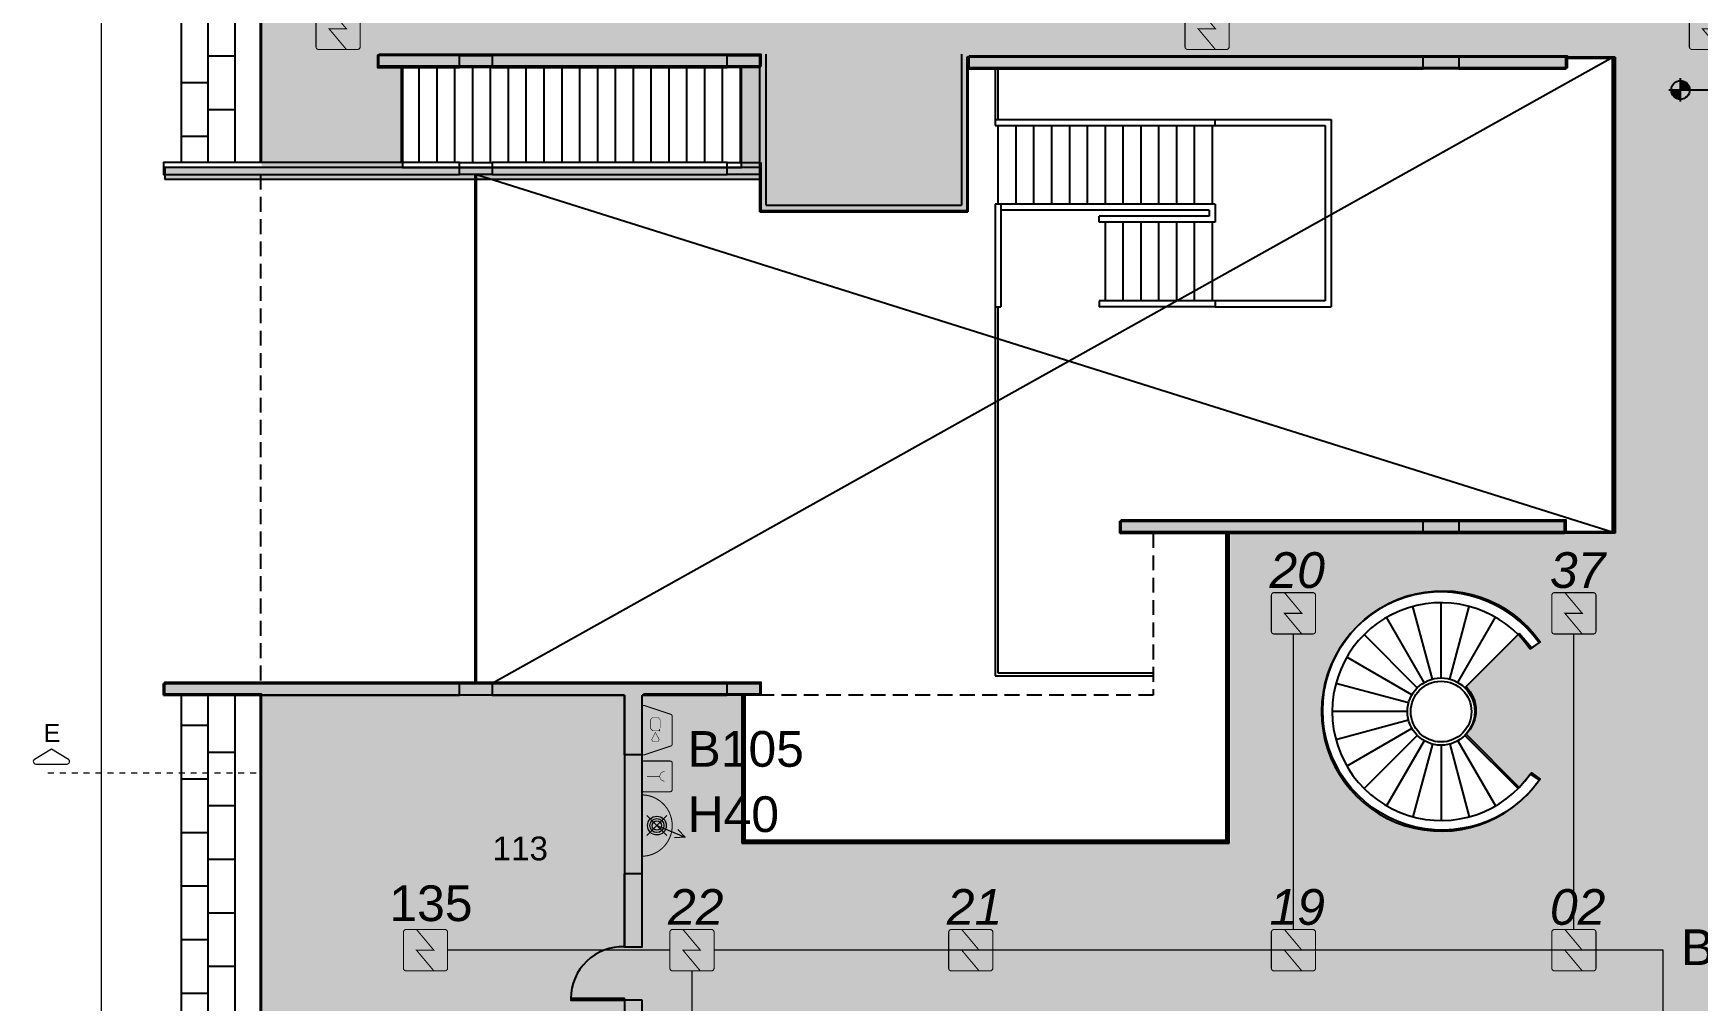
# Model space of a CAD drawing. Header units: metres. Extents: x -331 to 2982, y 362 to 2539.
# Drawn here: x 742.24 to 770.22, y 1587.91 to 1604.17 of the extents above; entities that cross this region are included whole.
import ezdxf
from ezdxf.enums import TextEntityAlignment as Align

# ---------------------------------------------------------------- set-up
doc = ezdxf.new("R2010")
doc.units = ezdxf.units.M
doc.linetypes.add('DASHDOT', pattern=[1, 0.5, -0.25, 0, -0.25])
doc.linetypes.add('DASHED2', pattern=[0.375, 0.25, -0.125])
doc.layers.get('0').update_dxf_attribs({"color": 251})
doc.layers.add('_corredores', color=251, linetype='Continuous', plot=False)
doc.layers.add('_salas', color=251, linetype='Continuous', plot=False)
for name, color, linetype in [('ALV', 251, 'Continuous'), ('Cota Nivel', 251, 'Continuous'), ('CX', 251, 'Continuous'), ('Det', 251, 'Continuous'), ('DET. FUMAÇA', 1, 'Continuous'), ('Det_Vigas', 251, 'Continuous'), ('Div', 251, 'Continuous'), ('Est', 251, 'Continuous'), ('Pis', 251, 'Continuous'), ('Proj', 251, 'DASHED2'), ('SALAS NOVAS', 7, 'Continuous'), ('vid', 251, 'Continuous'), ('vis', 251, 'Continuous')]:
    doc.layers.add(name, color=color, linetype=linetype)
doc.layers.add('LCorte', color=251, linetype='Continuous', lineweight=20)
doc.styles.add('ARIAL', font='arial.ttf')
doc.styles.add('DESTAQUE', font='arial.ttf', dxfattribs={"height": 0.4})
doc.styles.add('X3G_ENTITY_1416AB79', font='arial.ttf', dxfattribs={"height": 0.6})
doc.styles.add('X3G_ENTITY_1416AB83', font='arial.ttf', dxfattribs={"height": 0.6})
doc.styles.add('X3G_ENTITY_1416AB8D', font='arial.ttf', dxfattribs={"height": 0.6})
doc.styles.add('X3G_ENTITY_1416AB97', font='arial.ttf', dxfattribs={"height": 0.6})
doc.styles.add('X3G_ENTITY_1416ABC9', font='arial.ttf', dxfattribs={"height": 0.6})
doc.styles.add('X3G_ENTITY_1416ABD3', font='arial.ttf', dxfattribs={"height": 0.6})
doc.styles.add('X3G_ENTITY_1416ABDD', font='arial.ttf', dxfattribs={"height": 0.6})
doc.styles.add('X3G_ENTITY_1416B5D6', font='arial.ttf', dxfattribs={"height": 0.6})
doc.styles.add('X3G_ENTITY_1416B5E0', font='arial.ttf', dxfattribs={"height": 0.6})
doc.styles.add('X3G_ENTITY_14229CEC', font='arial.ttf', dxfattribs={"height": 0.6})

# ---------------------------------------------------------------- blocks, each defined once
blk = doc.blocks.new('Detector de fumaça')
at = {"layer": 'DET. FUMAÇA', "linetype": 'Continuous', "lineweight": 15, "const_width": 0.01870277497772515}
blk.add_lwpolyline([(774.59948291868, 539.8157648447526), (775.2490596285452, 539.8157648447526, -0.414213562373095), (775.2958165659895, 539.7690079073084), (775.2958165659895, 539.1669315525518, -0.414213562373095), (775.2490596285452, 539.1201746151075), (774.59948291868, 539.1201746151075, -0.414213562373095), (774.5527259812357, 539.1669315525518), (774.5527259812357, 539.7690079073084, -0.414213562373095)], format="xyb", close=True, dxfattribs=at)
blk.add_lwpolyline([(774.7729620717275, 539.8157648447526), (775.0644559117889, 539.46796972993), (774.7729620717275, 539.46796972993), (775.0644559117889, 539.1201746151075)], dxfattribs=at)
blk = doc.blocks.new('WEW')
at = {"color": 1, "lineweight": 0, "true_color": 0xe60000}
for p, q in [((1781.244058351585, 994.0054447120629), (1781.439250093025, 994.4815067582979)), ((1781.439250093025, 994.4815067582979), (1781.307645081665, 994.3597140754018)), ((1781.439250093025, 994.4815067582979), (1781.447474959226, 994.302381974424)), ((1781.074639723589, 994.1748633400589), (1781.413476979581, 993.8360260840664)), ((1781.413476979581, 994.1748633400584), (1781.074639723589, 993.8360260840664))]:
    blk.add_line(p, q, dxfattribs=at)
at = {"color": 1, "true_color": 0xe60000, "const_width": 0.01719509600299768}
for points in [[(1779.259071833538, 993.7473526965271), (1780.02339894841, 993.7473526965271, 0.5119182938526288), (1780.056024349183, 993.7926180221241), (1779.907000183824, 994.239690518202, 0.3228228060550418), (1779.874374783051, 994.2632055766169), (1779.408095998897, 994.2632055766169, 0.3228228060552482), (1779.375470598124, 994.239690518202), (1779.226446432765, 993.7926180221241, 0.5119182938524135)], [(1780.193442345628, 994.2632055766169), (1780.640514841706, 994.2632055766169, -0.414213562373095), (1780.674905033712, 994.2288153846109), (1780.674905033712, 993.781742888533, -0.414213562373095), (1780.640514841706, 993.7473526965271), (1780.193442345628, 993.7473526965271, -0.414213562373095), (1780.159052153622, 993.781742888533), (1780.159052153622, 994.2288153846109, -0.414213562373095)], [(1780.763825455262, 993.7475182720175), (1781.724291247904, 993.7475182720175, 0.4353107658729382), (1781.758593597641, 993.7843649063095, 0.9309493362536452), (1780.729523105524, 993.78436490631, 0.4353107658789753)]]:
    blk.add_lwpolyline(points, format="xyb", close=True, dxfattribs=at)
at = {"color": 1, "true_color": 0xe60000, "const_width": 0.008597548001498838}
for points in [[(1779.462692778066, 994.0599573185639), (1779.617256824809, 994.0599573185641), (1779.651647016815, 994.0255671265581), (1779.651647016814, 993.9361816424857), (1779.617256824808, 993.9017914504798), (1779.462692778067, 993.9017914504798), (1779.428302586061, 993.9361816424857), (1779.42830258606, 994.0255671265579)], [(1779.832264668318, 993.9361816424855), (1779.832264668318, 994.0255671265586), (1779.8016962579, 994.0442011264258), (1779.678836761142, 993.9808743845219), (1779.8016962579, 993.917547642618)]]:
    blk.add_lwpolyline(points, close=True, dxfattribs=at)
for points in [[(1780.336029158255, 994.1350885802071), (1780.338049993509, 994.117166943729), (1780.344365115822, 994.0989928898357), (1780.351185446949, 994.0881389409826), (1780.365331318015, 994.0727414786561), (1780.373162042483, 994.0671882955221), (1780.385539694845, 994.0603730144587), (1780.397159497558, 994.0568391706461), (1780.413073587328, 994.0548198313247), (1780.421409544896, 994.0548198313247), (1780.431261128904, 994.0560819184007), (1780.449861303415, 994.0615455393163), (1780.464482803699, 994.0698767141055), (1780.477493721696, 994.0816463422157), (1780.487704267944, 994.0962795844166), (1780.493996586282, 994.1102881051825), (1780.496860415737, 994.1223690846443), (1780.497607045538, 994.1296433123828), (1780.497793702989, 994.135674088325)], [(1780.416978593668, 993.8365099637556), (1780.416978593668, 994.0545811760148)]]:
    blk.add_lwpolyline(points, dxfattribs=at)
at = {"color": 1, "lineweight": 0, "true_color": 0xe60000}
for radius in [0.15786673427384, 0.1190594061215832, 0.0773527752583614]:
    blk.add_circle((1781.244058351585, 994.0054447120626), radius, dxfattribs=at)

msp = doc.modelspace()

# ---------------------------------------------------------------- hatches: boundary and pattern name
at = {"layer": '_corredores', "transparency": 33554508}
h = msp.add_hatch(color=256, dxfattribs=at)
h.dxf.hatch_style = 1
h.paths.add_polyline_path([(849.5790032717355, 1608.941084747706), (849.5790032717355, 1612.216084747706), (852.2290032717356, 1612.216084747706), (852.2290032717356, 1614.651084747706), (851.6290103992874, 1614.651084747706), (851.6290103992874, 1624.564323200907), (870.3990019931257, 1624.564323200907), (870.3990020082852, 1626.400059628824), (870.2090031990942, 1626.400063498816), (870.2090031990942, 1626.597053963981), (870.0230230682605, 1626.784323779254), (866.324005457046, 1626.785022920147), (866.3084016434914, 1626.751474881556), (866.2037608402816, 1626.833558261063), (865.4423933806902, 1627.594323779257), (864.0139660849009, 1627.594323779257), (862.5855387891115, 1627.594323779257), (861.7755975859286, 1626.785022920147), (861.7400122291779, 1626.785022920147), (861.7364457712292, 1626.784144565041), (861.7229473617735, 1626.782872930436), (861.7049267127559, 1626.782872930436), (858.110678750395, 1626.785022920147), (857.7640003586921, 1626.438344528445), (857.4173219669892, 1626.785022920147), (853.8240740046213, 1626.785022920147), (853.8084701910666, 1626.751474881556), (853.7038293878568, 1626.833558261063), (852.9424619282654, 1627.594323779257), (851.5140346324761, 1627.594323779257), (849.7675001086791, 1627.594324325901), (849.7675001086973, 1626.834324325908), (849.6275001086851, 1626.834324325908), (849.6275001086892, 1629.914324325897), (841.2540003586828, 1629.914324325909), (841.2540003586823, 1628.074324325903), (840.4941414375053, 1628.074324325903), (840.4941414375053, 1627.116091448339), (840.7759085599355, 1626.83432432591), (840.3940708980967, 1626.452486664069), (840.0615346420109, 1626.785022920154), (836.4543521922933, 1626.785022920154), (836.4387483787386, 1626.751474881563), (836.3341075755288, 1626.83355826107), (835.5727401159374, 1627.594323779264), (834.1443128201481, 1627.594323779264), (832.7158855243588, 1627.594323779264), (831.9059443211759, 1626.785022920154), (831.8703589644251, 1626.785022920154), (831.8667925064765, 1626.784144565049), (831.8532940970208, 1626.782872930443), (831.8352734480031, 1626.782872930443), (828.2410254856422, 1626.785022920154), (827.8943470939394, 1626.438344528452), (827.5476687022365, 1626.785022920154), (823.9538683482033, 1626.785022920154), (823.9382645346486, 1626.751474881563), (823.8336237314388, 1626.83355826107), (823.0722562718474, 1627.594323779264), (821.6438289760581, 1627.594323779264), (820.2154016802688, 1627.594323779264), (819.4054604770859, 1626.785022920154), (819.3698751203351, 1626.785022920154), (819.3663086623865, 1626.784144565049), (819.3528102529308, 1626.782872930443), (819.3347896039131, 1626.782872930443), (815.7405416415522, 1626.785022920154), (815.3938632498493, 1626.438344528452), (815.0471848581465, 1626.785022920154), (811.4539368957858, 1626.785022920154), (811.4383330822311, 1626.751474881563), (811.3336922790213, 1626.83355826107), (810.5723248194299, 1627.594323779264), (809.1438975236406, 1627.594323779264), (807.7154702278513, 1627.594323779264), (806.9055290246683, 1626.785022920154), (806.8699436679176, 1626.785022920154), (806.866377209969, 1626.784144565049), (806.8528788005133, 1626.782872930443), (806.8348581514956, 1626.782872930443), (803.2406101891202, 1626.785022920154), (802.8939317974173, 1626.438344528452), (802.5472534057144, 1626.785022920154), (798.9539369094618, 1626.785022920154), (798.9383330959072, 1626.751474881563), (798.8336922926974, 1626.833558261071), (798.072324833106, 1627.594323779264), (796.6438975373167, 1627.594323779264), (795.2154702415273, 1627.594323779264), (794.4055290383444, 1626.785022920154), (794.3699436815937, 1626.785022920154), (794.366377223645, 1626.784144565049), (794.3528788141894, 1626.782872930443), (794.3348581651717, 1626.782872930443), (790.7406102028108, 1626.785022920154), (790.3939318111079, 1626.438344528452), (790.047253419405, 1626.785022920154), (786.4540054570298, 1626.785022920154), (786.4384016434751, 1626.751474881563), (786.3337608402653, 1626.83355826107), (785.5723933806739, 1627.594323779264), (784.1439660848846, 1627.594323779264), (782.7155387890953, 1627.594323779264), (781.9055975859123, 1626.785022920154), (781.8700122291616, 1626.785022920154), (781.866445771213, 1626.784144565049), (781.8529473617573, 1626.782872930443), (781.8349267127396, 1626.782872930443), (778.2406787503787, 1626.785022920154), (777.8940003586758, 1626.438344528452), (777.547321966973, 1626.785022920154), (773.9540740046123, 1626.785022920154), (773.9384701910576, 1626.751474881563), (773.8338293878478, 1626.83355826107), (773.0724619282564, 1627.594323779264), (771.6440346324671, 1627.594323779264), (770.2156073366777, 1627.594323779264), (769.4056796930877, 1626.785036469026), (769.3701084915365, 1626.785029745814), (769.3665143187955, 1626.784144565049), (769.3530159093398, 1626.782872930443), (769.3349952603221, 1626.782872930443), (765.6349776491074, 1626.784323779262), (765.4489975182737, 1626.597053963988), (765.4489975182737, 1626.400063498823), (765.2589987090828, 1626.400061504462), (765.2589987090828, 1624.564323200896), (770.1040003586895, 1624.564323200896), (770.1040003586895, 1614.651084747706), (770.4140037717434, 1614.651084747706), (770.4140037717434, 1605.531084747706), (765.0290032717353, 1605.531084747706), (765.0290032717357, 1610.831084747706), (763.8290032717355, 1610.831084747706), (763.8290032717355, 1605.531084747706), (755.9290032717354, 1605.531084747706), (755.9290032717354, 1610.831084747706), (754.8290032717355, 1610.831084747706), (754.8290032717355, 1605.531084747706), (746.0790032717355, 1605.531084747706), (746.0790032717355, 1601.916084747706), (748.4490032717358, 1601.916084747706), (748.4490032717358, 1603.616084747706), (748.0490032717353, 1603.616084747706), (748.0490032717353, 1603.816084747706), (754.4740032717355, 1603.816084747706), (754.4740032717355, 1603.616084747706), (754.1490032717356, 1603.616084747706), (754.1490032717356, 1601.916084747706), (754.4740032717355, 1601.916084747706), (754.4740032717355, 1601.716084747706), (754.4740032717355, 1601.191084747706), (757.9740032717355, 1601.191084747706), (757.9740032717355, 1603.591084747706), (757.9740032717355, 1603.791084747706), (768.0290032717357, 1603.791084747706), (768.0290032717357, 1603.771084747701), (768.8340032717356, 1603.771084747706), (768.8340032717356, 1595.811084747706), (768.0040032717357, 1595.811084747706), (768.0040032717357, 1595.791084747706), (762.3640032717358, 1595.791084747706), (762.3640032717358, 1590.581084747706), (754.1740032717353, 1590.581084747706), (754.1740032717353, 1593.066084747706), (752.4990032717355, 1593.066084747706), (752.4990032717355, 1560.541059430779), (752.2990032717353, 1560.541059430779), (752.2990032717353, 1561.441059430779), (751.1990032717354, 1561.441059430779), (751.1990032717354, 1558.116084747706), (752.2990032717353, 1558.116084747706), (752.2990032717353, 1559.116084747706), (752.4990032717355, 1559.116084747706), (752.4990032717355, 1557.116084747706), (755.4190032717352, 1557.116084747706), (755.4190032717352, 1558.966084747706), (753.9240032717353, 1558.966084747706), (753.9240032717353, 1563.441084747706), (754.1890032717356, 1563.441084747706), (754.1890032717356, 1587.651084747706), (760.8240032717358, 1587.651084747706), (760.8240032717358, 1587.741084747706), (768.9290032717354, 1587.741084747706), (768.9290032717354, 1563.841084747706), (770.3290032717355, 1563.841084747706), (770.3290032717355, 1587.741084747706), (771.9290032717354, 1587.741084747706), (773.029003271884, 1587.741084747204), (775.8790032718853, 1587.741084747204), (775.8790032718853, 1586.641084747706), (777.1790032717354, 1586.641084747706), (777.1790032717354, 1587.741084747706), (788.7790032717353, 1587.741084747706), (788.7790032717357, 1586.641084747706), (790.0790032717355, 1586.641084747706), (790.0790032717355, 1587.741084747706), (802.3290032717355, 1587.741084747706), (804.0290032717357, 1587.741084747706), (844.9790032717356, 1587.741084747706), (844.9790032717356, 1587.916084747706), (845.2790032717357, 1587.916084747706), (845.2790032717357, 1587.562534266853), (845.2790032717357, 1563.241084747706), (806.4290032717354, 1563.241084747706), (806.4290032717354, 1563.441084747706), (806.6290032717352, 1563.441084747706), (806.6290032717352, 1565.791084747706), (806.2290032717356, 1565.791084747706), (806.2290032717356, 1585.191084747706), (806.6290032717352, 1585.191084747706), (806.6290032717352, 1587.541084747706), (803.0390032717355, 1587.541084747706), (803.0390032717355, 1576.841084747706), (798.6890032717356, 1576.841084747706), (796.0940032717344, 1576.841084747707, -0.4968979739983999), (794.3598457308408, 1575.526950922709), (793.5591902586493, 1573.062786756975), (798.5090032717353, 1571.449499507486), (798.5090032717353, 1560.721084747706), (794.8290032717355, 1560.721084747706), (794.8290032717355, 1560.541084747706), (794.8290032717355, 1557.551084747706), (801.1290032717352, 1557.551084747706), (801.1290032717352, 1556.451084747706), (802.3290032717355, 1556.451084747706), (802.3290032717355, 1557.551084747706), (805.2290032717356, 1557.551084747706), (805.2290032717356, 1556.451084747706), (806.4290032717354, 1556.451084747706), (806.4290032717345, 1560.691084747706), (845.2790032717357, 1560.691084747706), (845.2790032717357, 1555.996525973662), (846.4040032717357, 1555.996525973662), (846.4040032717357, 1556.891084747706), (846.0540032717354, 1556.891084747706), (846.0540032717354, 1556.991084747706), (846.4540032717355, 1556.991084747706), (846.4540032717355, 1560.691084747706), (849.2040032717355, 1560.691084747706), (849.2040032717355, 1556.991084747706), (849.6040032717356, 1556.991084747706), (849.6040032717356, 1556.891084747706), (849.2540032717352, 1556.891084747706), (849.2540032717352, 1555.996525973662), (850.4790032717356, 1555.996525973662), (850.4790032717356, 1563.241084747706), (849.5790032717355, 1563.241084747706), (849.5790032717355, 1572.291084747706), (849.5790032717355, 1575.941084747706), (849.5790032717355, 1587.562534266853), (849.5790032717355, 1588.141084747706), (849.6790032717354, 1588.141084747706), (849.6790032717354, 1587.991084747706), (866.7190032717353, 1587.991084747706), (870.3390032717352, 1587.991084747706), (870.3390032717352, 1595.791084747706), (866.4290032717354, 1595.791084747706), (866.4290032717354, 1595.721084747706), (852.4290032717354, 1595.721084747706), (852.4290032717354, 1590.391084747706), (849.5790032717355, 1590.391084747706)])
h.paths.add_polyline_path([(845.1390032717354, 1595.84108474754), (845.2790032718704, 1595.84108474754), (845.2790032718704, 1590.341084747569), (839.6790032718418, 1590.341084747569), (775.8790032718698, 1590.341084747204), (773.0040032718416, 1590.341084747204), (773.0040032717357, 1595.811084747706), (771.7740032717356, 1595.811084747706), (771.7740032717356, 1603.766084747706), (773.1190032717354, 1603.766084747706), (773.1190032717354, 1603.821084747706), (845.1390032717354, 1603.821084747706)], flags=16)
h.paths.add_polyline_path([(846.0260032717356, 1605.531084747706), (845.0190032717355, 1605.531084747706), (845.0190032717355, 1609.931084747706), (845.0290032717357, 1610.831084747706), (843.8290032717355, 1610.831084747706), (843.8290032717355, 1605.531084747706), (835.0290032717357, 1605.531084747706), (835.0290032717357, 1610.831084747706), (833.8290032717355, 1610.831084747706), (833.8290032717355, 1605.531084747706), (825.0290032717357, 1605.531084747706), (825.0290032717357, 1610.831084747706), (823.8290032717355, 1610.831084747706), (823.8290032717355, 1605.531084747706), (815.0290032717357, 1605.531084747706), (815.0290032717357, 1610.831084747706), (813.8290032717355, 1610.831084747706), (813.8290032717355, 1605.531084747706), (805.0290032717357, 1605.531084747706), (805.0290032717357, 1610.831084747706), (803.8290032717355, 1610.831084747706), (803.8290032717355, 1605.531084747706), (795.0290032717357, 1605.531084747706), (795.0290032717357, 1610.831084747706), (793.8290032717355, 1610.831084747706), (793.8290032717355, 1605.531084747706), (785.0290032717357, 1605.531084747707), (785.0290032717357, 1610.831084747706), (783.8290032717355, 1610.831084747706), (783.8290032717355, 1605.531084747706), (775.0290032717357, 1605.531084747707), (775.0290032717353, 1610.831084747706), (773.9990066847904, 1610.831084747707), (773.9990066847904, 1605.531084747707), (773.2140037719164, 1605.531084747707), (773.2140037719164, 1614.651084747707), (773.1440034562711, 1614.651084747706), (773.1437412059131, 1620.131310462843), (775.1643230806353, 1620.131316249642), (775.1643230806353, 1622.051324325911), (773.6443230806353, 1622.051324325914), (773.6443230806353, 1621.631324325915), (773.1840003586876, 1621.631324325915), (773.1839903206132, 1624.564323200897), (845.949000523543, 1624.563191984462), (845.9494277830872, 1621.631324325915), (845.488673134706, 1621.631324325915), (845.488667598669, 1622.051324325914), (843.988667598669, 1622.051324325911), (843.9886731346905, 1621.631324325899), (843.968673134706, 1620.131324325826), (845.9487350336676, 1620.131324325764), (845.9490073626403, 1614.651084747706), (846.0260032717356, 1614.651084747706)], flags=16)
h.paths.add_polyline_path([(865.1903957135573, 1593.805863617686, -2.788172818047352), (864.4070833522046, 1590.627840440608), (864.5693923174535, 1590.705659460133), (864.7579569129202, 1590.380569679285), (866.0582714210323, 1591.27811197912, -0.4500634661324712), (866.35025388652, 1592.462731408613), (865.6159912746907, 1593.861751929145), (865.297948863255, 1593.661529560755)], flags=16)
h.paths.add_polyline_path([(845.2640003586903, 1626.452486664063), (844.8821626968484, 1626.834324325904), (845.2640003586866, 1627.216161987745), (845.6458380205295, 1626.834324325904)], flags=16)
h.paths.add_polyline_path([(851.5140003586894, 1626.452486664068), (851.1321626968465, 1626.834324325909), (851.5140003586857, 1627.21616198775), (851.8958380205277, 1626.834324325909)], flags=16)
h.paths.add_polyline_path([(834.1442079932349, 1626.452486664063), (833.7623703313925, 1626.834324325904), (834.1442079932312, 1627.216161987745), (834.5260456550736, 1626.834324325904)], flags=16)
h.paths.add_polyline_path([(864.0139998597142, 1626.452487163033), (863.6321621978718, 1626.834324824875), (864.0139998597106, 1627.216162486715), (864.395837521553, 1626.834324824874)], flags=16)
h.paths.add_polyline_path([(821.644173726309, 1626.452486664063), (821.2623360644666, 1626.834324325904), (821.6441737263053, 1627.216161987745), (822.0260113881477, 1626.834324325904)], flags=16)
h.paths.add_polyline_path([(809.5258380205041, 1626.834324325904), (809.1440003586654, 1626.452486664063), (808.762162696823, 1626.834324325904), (809.1440003586617, 1627.216161987745)], flags=16)
h.paths.add_polyline_path([(797.025838020516, 1626.834324325904), (796.6440003586772, 1626.452486664063), (796.2621626968348, 1626.834324325904), (796.6440003586736, 1627.216161987745)], flags=16)
h.paths.add_polyline_path([(784.5257699719195, 1626.834324824874), (784.1439323100808, 1626.452487163033), (783.7620946482384, 1626.834324824875), (784.1439323100772, 1627.216162486715)], flags=16)
h.paths.add_polyline_path([(772.0258385194948, 1626.834324824874), (771.644000857656, 1626.452487163033), (771.2621631958136, 1626.834324824875), (771.6440008576524, 1627.216162486715)], flags=16)
h.paths.add_polyline_path([(767.5754988807566, 1593.943973384771), (767.4280515127844, 1593.840729626228), (767.223008681307, 1594.085090157277), (766.3285186031062, 1593.190600079076, -0.4142135623733452), (766.3285186031062, 1592.391569416336), (767.223008681307, 1591.497079338135), (767.4280515127844, 1591.741439869184), (767.5754988807566, 1591.63819611064, -3.171594802363802)], flags=16)
at = {"layer": '_salas', "transparency": 33554559}
h = msp.add_hatch(color=256, dxfattribs=at)
h.dxf.hatch_style = 1
h.paths.add_polyline_path([(754.4540032716004, 1603.796084747842), (748.0290032716002, 1603.796084747842), (748.0290032716002, 1603.596084747842), (754.4540032716004, 1603.596084747842)])
h.paths.add_polyline_path([(754.4540032716004, 1601.896084747842), (744.4290032716008, 1601.896084747842), (744.4290032716008, 1601.696084747842), (754.4540032716004, 1601.696084747842)])
h = msp.add_hatch(color=256, dxfattribs=at)
h.dxf.hatch_style = 1
h.paths.add_polyline_path([(754.4740032717355, 1603.816084747706), (748.0490032717353, 1603.816084747706), (748.0490032717353, 1603.616084747706), (754.4740032717355, 1603.616084747706)])
h.paths.add_polyline_path([(754.4740032717355, 1601.916084747706), (744.4490032717358, 1601.916084747706), (744.4490032717358, 1601.716084747706), (754.4740032717355, 1601.716084747706)])
h = msp.add_hatch(color=256, dxfattribs=at)
h.dxf.hatch_style = 1
h.paths.add_polyline_path([(757.9740032717355, 1603.791084747706), (757.9740032717355, 1603.591084747706), (768.0290032717357, 1603.591084747706), (768.0290032717357, 1603.791084747706)])
h = msp.add_hatch(color=256, dxfattribs=at)
h.dxf.hatch_style = 1
h.paths.add_polyline_path([(757.9540032716004, 1603.771084747842), (757.9540032716004, 1603.571084747842), (768.0090032716007, 1603.571084747842), (768.0090032716007, 1603.771084747842)])
h = msp.add_hatch(color=256, dxfattribs=at)
h.dxf.hatch_style = 1
h.paths.add_polyline_path([(767.9840032716006, 1595.971084747842), (760.5090032716007, 1595.971084747842), (760.5090032716007, 1595.771084747842), (767.9840032716006, 1595.771084747842)])
h = msp.add_hatch(color=256, dxfattribs=at)
h.dxf.hatch_style = 1
h.paths.add_polyline_path([(768.0040032717357, 1595.991084747706), (760.5290032717357, 1595.991084747706), (760.5290032717357, 1595.791084747706), (768.0040032717357, 1595.791084747706)])
h = msp.add_hatch(color=256, dxfattribs=at)
h.dxf.hatch_style = 1
h.paths.add_polyline_path([(746.0672671612124, 1552.511860592747), (773.0172671612127, 1552.511860592747), (773.0172671612127, 1550.721860592747), (773.2172671612125, 1550.721860592747), (773.2172671612125, 1566.521860592747), (773.0172671612127, 1566.521860592747), (773.0172671612127, 1563.421860592747), (770.5172671612127, 1563.421860592747), (770.5172671612127, 1563.821860592747), (770.3172671612124, 1563.821860592747), (768.9172671612123, 1563.821860592747), (768.9172671612123, 1587.721860592747), (760.8122671612127, 1587.721860592747), (760.8122671612127, 1587.631860592747), (760.8122671612127, 1587.521860592747), (762.3072671612126, 1587.521860592747), (762.3172671612124, 1563.421860592747), (757.8572671612123, 1563.421860592747), (757.8572671612123, 1560.546860592747), (753.9122671612122, 1560.546860592747), (753.9122671612122, 1558.946860592747), (755.4072671612121, 1558.946860592747), (755.4072671612121, 1557.096860592747), (752.4872671612125, 1557.096860592747), (752.4872671612125, 1559.096860592747), (752.2872671612122, 1559.096860592747), (752.2872671612122, 1558.096860592747), (751.1872671612123, 1558.096860592747), (751.1872671612123, 1561.42183527582), (752.2872671612122, 1561.42183527582), (752.2872671612122, 1560.52183527582), (752.4872671612125, 1560.52183527582), (752.4872671612125, 1593.046860592747), (754.1622671612122, 1593.046860592747), (754.4622671612124, 1593.046860592747), (754.4622671612124, 1593.246860592747), (744.4372671612127, 1593.246860592747), (744.4372671612127, 1593.046860592747), (746.0672671612124, 1593.046860592747)])
h = msp.add_hatch(color=256, dxfattribs=at)
h.dxf.hatch_style = 1
h.paths.add_polyline_path([(746.0790032717355, 1552.531084747706), (773.0290032717357, 1552.531084747706), (773.0290032717357, 1550.741084747706), (773.2290032717356, 1550.741084747706), (773.2290032717356, 1566.541084747706), (773.0290032717357, 1566.541084747706), (773.0290032717357, 1563.441084747706), (770.5290032717357, 1563.441084747706), (770.5290032717357, 1563.841084747706), (770.3290032717355, 1563.841084747706), (768.9290032717354, 1563.841084747706), (768.9290032717354, 1587.741084747706), (760.8240032717358, 1587.741084747706), (760.8240032717358, 1587.651084747706), (760.8240032717358, 1587.541084747706), (762.3190032717357, 1587.541084747706), (762.3290032717355, 1563.441084747706), (757.8690032717354, 1563.441084747706), (757.8690032717354, 1560.566084747706), (753.9240032717353, 1560.566084747706), (753.9240032717353, 1558.966084747706), (755.4190032717352, 1558.966084747706), (755.4190032717352, 1557.116084747706), (752.4990032717355, 1557.116084747706), (752.4990032717355, 1559.116084747706), (752.2990032717353, 1559.116084747706), (752.2990032717353, 1558.116084747706), (751.1990032717354, 1558.116084747706), (751.1990032717354, 1561.441059430779), (752.2990032717353, 1561.441059430779), (752.2990032717353, 1560.541059430779), (752.4990032717355, 1560.541059430779), (752.4990032717355, 1593.066084747706), (754.1740032717353, 1593.066084747706), (754.4740032717355, 1593.066084747706), (754.4740032717355, 1593.266084747706), (744.4490032717358, 1593.266084747706), (744.4490032717358, 1593.066084747706), (746.0790032717355, 1593.066084747706)])

# ---------------------------------------------------------------- linework, layer by layer
at = {"lineweight": 0}
for points in [[(748.0490032717353, 1603.816084747706), (754.4740032717355, 1603.816084747706), (754.4740032717355, 1603.616084747706), (748.0490032717353, 1603.616084747706)], [(757.9740032717355, 1603.791084747706), (768.0290032717357, 1603.791084747706), (768.0290032717357, 1603.591084747706), (757.9740032717355, 1603.591084747706)], [(754.1490032717356, 1603.616084747706), (748.4490032717358, 1603.616084747706), (748.4490032717358, 1601.916084747706), (754.1490032717356, 1601.916084747706)], [(744.4490032717358, 1601.716084747706), (754.4740032717355, 1601.716084747706), (754.4740032717355, 1601.916084747706), (744.4490032717358, 1601.916084747706)], [(760.5290032717357, 1595.991084747706), (768.0040032717357, 1595.991084747706), (768.0040032717357, 1595.791084747706), (760.5290032717357, 1595.791084747706)]]:
    msp.add_lwpolyline(points, close=True, dxfattribs=at)
at = {"color": 251}
for points in [[(748.0490032717353, 1603.816084747706), (754.4740032717355, 1603.816084747706), (754.4740032717355, 1603.616084747706), (748.0490032717353, 1603.616084747706)], [(757.9740032717355, 1603.791084747706), (768.0290032717357, 1603.791084747706), (768.0290032717357, 1603.591084747706), (757.9740032717355, 1603.591084747706)], [(754.1490032717356, 1603.616084747706), (748.4490032717358, 1603.616084747706), (748.4490032717358, 1601.916084747706), (754.1490032717356, 1601.916084747706)], [(744.4490032717358, 1601.716084747706), (754.4740032717355, 1601.716084747706), (754.4740032717355, 1601.916084747706), (744.4490032717358, 1601.916084747706)], [(760.5290032717357, 1595.991084747706), (768.0040032717357, 1595.991084747706), (768.0040032717357, 1595.791084747706), (760.5290032717357, 1595.791084747706)]]:
    msp.add_lwpolyline(points, close=True, dxfattribs=at)
at = {"lineweight": 0}
msp.add_lwpolyline([(767.223008681307, 1594.085090157277), (766.3285186031062, 1593.190600079076, -0.4142135623733453), (766.3285186031062, 1592.391569416336), (767.223008681307, 1591.497079338135), (767.4280515127844, 1591.741439869184), (767.5754988807566, 1591.63819611064, -3.171594802363803), (767.5754988807566, 1593.943973384771), (767.4280515127844, 1593.840729626228)], format="xyb", close=True, dxfattribs=at)
msp.add_lwpolyline([(767.223008681307, 1594.085090157277), (766.3285186031062, 1593.190600079076, -0.4142135623733453), (766.3285186031062, 1592.391569416336), (767.223008681307, 1591.497079338135), (767.4280515127844, 1591.741439869184), (767.5754988807566, 1591.63819611064, -3.171594802363803), (767.5754988807566, 1593.943973384771), (767.4280515127844, 1593.840729626228)], format="xyb", close=True, dxfattribs=at)
at = {"color": 251}
msp.add_lwpolyline([(767.223008681307, 1594.085090157277), (766.3285186031062, 1593.190600079076, -0.4142135623733453), (766.3285186031062, 1592.391569416336), (767.223008681307, 1591.497079338135), (767.4280515127844, 1591.741439869184), (767.5754988807566, 1591.63819611064, -3.171594802363803), (767.5754988807566, 1593.943973384771), (767.4280515127844, 1593.840729626228)], format="xyb", close=True, dxfattribs=at)
msp.add_lwpolyline([(767.223008681307, 1594.085090157277), (766.3285186031062, 1593.190600079076, -0.4142135623733453), (766.3285186031062, 1592.391569416336), (767.223008681307, 1591.497079338135), (767.4280515127844, 1591.741439869184), (767.5754988807566, 1591.63819611064, -3.171594802363803), (767.5754988807566, 1593.943973384771), (767.4280515127844, 1593.840729626228)], format="xyb", close=True, dxfattribs=at)
at = {"lineweight": 0}
for points in [[(746.0790032717355, 1593.066084747706), (746.0790032717355, 1593.066084747706), (744.4490032717358, 1593.066084747706), (744.4490032717358, 1593.266084747706), (754.4740032717355, 1593.266084747706), (754.4740032717355, 1593.066084747706), (752.4990032717355, 1593.066084747706)], [(773.0290032717357, 1552.531084747706), (746.0790032717355, 1552.531084747706), (746.0790032717355, 1593.066084747706)]]:
    msp.add_lwpolyline(points, dxfattribs=at)
at = {"color": 251}
for points in [[(746.0790032717355, 1593.066084747706), (746.0790032717355, 1593.066084747706), (744.4490032717358, 1593.066084747706), (744.4490032717358, 1593.266084747706), (754.4740032717355, 1593.266084747706), (754.4740032717355, 1593.066084747706), (752.4990032717355, 1593.066084747706)], [(773.0290032717357, 1552.531084747706), (746.0790032717355, 1552.531084747706), (746.0790032717355, 1593.066084747706)]]:
    msp.add_lwpolyline(points, dxfattribs=at)
at = {"layer": 'ALV', "color": 251, "ltscale": 0.8}
msp.add_line((748.0290032717357, 1603.796084747706), (748.0290032717357, 1603.596084747706), dxfattribs=at)
at = {"layer": 'ALV', "color": 251}
for p, q in [((760.5090032717353, 1595.771084747706), (760.5090032717353, 1595.971084747706)), ((765.6090032717357, 1595.971084747706), (760.5090032717353, 1595.971084747706)), ((760.5090032717353, 1595.971084747706), (760.5090032717353, 1595.771084747706)), ((765.6090032717357, 1595.971084747706), (760.5090032717353, 1595.971084747706)), ((760.5090032717353, 1595.971084747706), (760.5090032717353, 1595.771084747706)), ((765.6090032717357, 1595.971084747706), (760.5090032717353, 1595.971084747706)), ((760.5090032717353, 1595.971084747706), (760.5090032717353, 1595.771084747706)), ((767.9840032717357, 1595.971084747706), (766.2090032717351, 1595.971084747706)), ((767.9840032717357, 1595.771084747706), (767.9840032717357, 1595.971084747706)), ((767.9840032717357, 1595.771084747706), (767.9840032717357, 1595.971084747706)), ((767.9840032717357, 1595.771084747706), (767.9840032717357, 1595.971084747706)), ((760.5090032717353, 1595.771084747706), (765.6090032717357, 1595.771084747706)), ((760.5090032717353, 1595.771084747706), (765.6090032717357, 1595.771084747706)), ((760.5090032717353, 1595.771084747706), (766.2090032717351, 1595.771084747706)), ((766.2090032717351, 1595.771084747706), (767.9840032717357, 1595.771084747706)), ((767.4080515127844, 1593.820729626229), (767.5554988807562, 1593.923973384772)), ((744.4290032717354, 1593.046084747706), (744.4290032717354, 1593.246084747706)), ((744.4290032717354, 1593.246084747706), (753.9040032717357, 1593.246084747706)), ((749.4040032717357, 1593.246084747706), (744.4290032717354, 1593.246084747706)), ((744.4290032717354, 1593.246084747706), (744.4290032717354, 1593.046084747706)), ((753.9040032717357, 1593.246084747706), (749.9540032717355, 1593.246084747706)), ((752.1790032717354, 1593.046084747706), (744.4290032717354, 1593.046084747706)), ((744.4290032717354, 1593.046084747706), (749.4040032717357, 1593.046084747706)), ((749.9540032717355, 1593.046084747706), (752.1790032717354, 1593.046084747706)), ((752.1790032717358, 1592.046084747706), (752.1790032717354, 1593.046084747706)), ((752.1790032717354, 1593.046084747706), (752.1790032717354, 1592.046084747706)), ((753.9040032717357, 1593.046084747706), (752.4790032717356, 1593.046084747706)), ((752.4790032717356, 1592.046084747706), (752.4790032717356, 1593.046084747706)), ((752.4790032717356, 1592.046084747706), (752.4790032717356, 1593.046084747706)), ((752.4790032717356, 1593.046084747706), (753.9040032717357, 1593.046084747706)), ((752.4790032717356, 1592.046084747706), (752.1790032717354, 1592.046084747706)), ((767.4080515127844, 1591.721439869184), (767.5554988807562, 1591.61819611064)), ((752.1790032717354, 1588.821084747706), (752.1790032717354, 1590.046084747706)), ((752.4790032717356, 1588.821084747706), (752.4790032717356, 1590.046084747706))]:
    msp.add_line(p, q, dxfattribs=at)
at = {"layer": 'ALV', "color": 251, "ltscale": 0.8}
for points in [[(749.4040032717357, 1603.796084747706), (748.0290032717357, 1603.796084747706), (748.0290032717357, 1603.596084747706), (749.4040032717357, 1603.596084747706)], [(753.9040032717357, 1603.796084747706), (749.9540032717355, 1603.796084747706), (749.9540032717355, 1603.596084747706), (753.9040032717357, 1603.596084747706)], [(765.6090032717357, 1603.771084747706), (757.9540032717355, 1603.771084747706), (757.9540032717355, 1603.571084747706), (765.6090032717357, 1603.571084747706)], [(768.0090032717353, 1603.771084747706), (766.2090032717356, 1603.771084747706), (766.2090032717356, 1603.571084747706), (768.0090032717353, 1603.571084747706), (768.0090032717353, 1603.661084747706), (768.0090032717353, 1603.681084747706)], [(749.4040032717357, 1601.996084747706), (744.4290032717354, 1601.996084747706), (744.4290032717354, 1601.796084747706), (749.4040032717357, 1601.796084747706)], [(753.9040032717357, 1601.996084747706), (749.9540032717355, 1601.996084747706), (749.9540032717359, 1601.796084747706), (753.9040032717357, 1601.796084747706)]]:
    msp.add_lwpolyline(points, close=True, dxfattribs=at)
msp.add_lwpolyline([(757.9540032717355, 1603.771084747706), (768.0090032717353, 1603.771084747706)], dxfattribs=at)
at = {"layer": 'ALV', "color": 251}
for points in [[(760.5090032717353, 1595.971084747706), (767.9840032717357, 1595.971084747706)], [(767.9840032717357, 1595.971084747706), (767.9840032717357, 1595.771084747706)]]:
    msp.add_lwpolyline(points, dxfattribs=at)
for points in [[(752.4790032717356, 1590.046084747706), (752.3890032717354, 1590.046084747706), (752.1790032717354, 1590.046084747706), (752.1790032717354, 1588.821084747706), (752.4790032717356, 1588.821084747706)], [(752.4790032717356, 1587.921084747706), (752.1790032717354, 1587.921084747706), (752.1790032717354, 1587.30311898096), (752.4790032717356, 1587.30311898096)]]:
    msp.add_lwpolyline(points, close=True, dxfattribs=at)
for radius, start, end in [(2.01, 34.99999999997875, 325.0000000000213), (1.83, 34.99999999997823, 325.0000000000218)]:
    msp.add_arc((765.9090032717359, 1592.771084747706), radius, start, end, dxfattribs=at)
at = {"layer": 'Cota Nivel', "color": 251}
for points in [[(769.738590223566, 1603.21732604139), (771.2088084890502, 1603.217326041396)], [(769.9335902235689, 1603.022326041396), (769.9335902235634, 1603.412326041396)]]:
    msp.add_lwpolyline(points, dxfattribs=at)
at = {"layer": 'Cota Nivel', "color": 251, "const_width": 0.1559999999999999}
for points in [[(769.9335902235662, 1603.139326041397, -0.4142135623730951), (769.8555902235703, 1603.217326041393, -1)], [(770.0115902235675, 1603.217326041393, 0.4142135623730951), (769.9335902235662, 1603.295326041395, 1)]]:
    msp.add_lwpolyline(points, format="xyb", dxfattribs=at)
at = {"layer": 'Cota Nivel', "color": 251}
msp.add_circle((769.9335902235662, 1603.21732604139), 0.1559999999999999, dxfattribs=at)
at = {"layer": 'CX', "color": 251}
for p, q in [((752.1790032717354, 1592.046084747706), (752.1790032717354, 1590.046084747706)), ((752.4790032717356, 1590.046084747706), (752.4790032717356, 1592.046084747706))]:
    msp.add_line(p, q, dxfattribs=at)
at = {"layer": 'CX', "color": 251, "ltscale": 0.8}
msp.add_lwpolyline([(752.1790032717354, 1587.921084747706), (752.1790032717354, 1587.951084747706), (751.2790032717357, 1587.951084747706), (751.2790032717357, 1587.921084747706)], close=True, dxfattribs=at)
msp.add_arc((752.1495032717357, 1587.951084747706), 0.8705000000000069, 88.05795613785044, 180, dxfattribs=at)
at = {"layer": 'Det', "color": 251}
for p, q in [((744.7290032717356, 1601.996084747706), (744.7290032717356, 1615.521084747706)), ((745.1790032717354, 1601.996084747706), (745.1790032717354, 1615.521084747706)), ((745.6290032717352, 1615.071084747706), (745.6290032717352, 1601.996084747706)), ((744.7290032717356, 1603.791084747706), (744.7290032717356, 1603.791084747706)), ((745.1790032717354, 1603.791084747706), (745.6290032717352, 1603.791084747706)), ((768.7640032717354, 1603.746084747706), (749.9540032717355, 1593.246084747706)), ((758.4090032717359, 1603.571084747706), (758.4090032717359, 1602.721084747706)), ((758.4590032717351, 1603.571084747706), (758.4590032717351, 1602.721084747706)), ((744.7290032717356, 1603.341084747706), (745.1790032717354, 1603.341084747706)), ((744.7290032717356, 1602.891084747706), (744.7290032717356, 1602.891084747706)), ((745.1790032717354, 1602.891084747706), (745.6290032717352, 1602.891084747706)), ((758.4090032717359, 1602.721084747706), (764.0590032717355, 1602.721084747706)), ((758.4090032717359, 1602.721084747706), (758.4090032717359, 1602.621084747706)), ((762.1090032717357, 1602.621084747706), (762.1090032717357, 1602.721084747706)), ((764.0590032717355, 1602.721084747706), (764.0590032717355, 1599.571084747706)), ((744.7290032717356, 1602.441084747706), (745.1790032717354, 1602.441084747706)), ((758.4090032717359, 1602.621084747706), (763.9590032717351, 1602.621084747706)), ((758.4590032717351, 1602.621084747706), (758.4590032717351, 1601.296084747706)), ((758.7590032717353, 1602.621084747706), (758.7590032717353, 1601.296084747706)), ((759.0590032717355, 1602.621084747706), (759.0590032717355, 1601.296084747706)), ((759.3590032717357, 1602.621084747706), (759.3590032717357, 1601.296084747706)), ((759.6590032717359, 1602.621084747706), (759.6590032717359, 1601.296084747706)), ((759.9590032717351, 1602.621084747706), (759.9590032717351, 1601.296084747706)), ((760.2590032717353, 1602.621084747706), (760.2590032717353, 1601.296084747706)), ((760.5590032717355, 1602.621084747706), (760.5590032717355, 1601.296084747706)), ((760.8590032717357, 1602.621084747706), (760.8590032717357, 1601.296084747706)), ((761.1590032717359, 1602.621084747706), (761.1590032717359, 1601.296084747706)), ((761.4590032717351, 1602.621084747706), (761.4590032717351, 1601.296084747706)), ((761.7590032717353, 1602.621084747706), (761.7590032717353, 1601.296084747706)), ((762.0590032717355, 1602.621084747706), (762.0590032717355, 1601.296084747706)), ((763.9590032717351, 1602.621084747706), (763.9590032717351, 1599.671084747706)), ((749.6890032717356, 1601.796084747706), (768.7840032717359, 1595.791084747706)), ((762.1090032717357, 1601.296084747706), (758.4090032717359, 1601.296084747706)), ((758.4090032717359, 1601.296084747706), (758.4090032717359, 1599.571084747706)), ((758.5090032717353, 1601.296084747706), (758.5090032717353, 1599.571084747706)), ((762.1090032717357, 1601.296084747706), (762.1090032717357, 1600.996084747706)), ((762.0090032717353, 1601.196084747706), (758.5090032717353, 1601.196084747706)), ((762.0090032717353, 1601.096084747706), (760.1590032717359, 1601.096084747706)), ((760.1590032717359, 1600.996084747706), (760.1590032717359, 1601.096084747706)), ((762.1090032717357, 1600.996084747706), (760.1590032717359, 1600.996084747706)), ((760.2590032717353, 1600.996084747706), (760.2590032717353, 1599.671084747706)), ((760.5590032717355, 1600.996084747706), (760.5590032717355, 1599.671084747706)), ((760.8590032717357, 1600.996084747706), (760.8590032717357, 1599.671084747706)), ((761.1590032717359, 1600.996084747706), (761.1590032717359, 1599.671084747706)), ((761.4590032717351, 1600.996084747706), (761.4590032717351, 1599.671084747706)), ((761.7590032717353, 1600.996084747706), (761.7590032717353, 1599.671084747706)), ((762.0090032717353, 1601.196084747706), (762.0090032717353, 1601.096084747706)), ((762.0590032717355, 1600.996084747706), (762.0590032717355, 1599.671084747706)), ((762.1090032717357, 1599.671084747706), (760.1590032717359, 1599.671084747706)), ((760.1590032717359, 1599.671084747706), (760.1590032717359, 1599.571084747706)), ((763.9590032717351, 1599.671084747706), (762.1090032717357, 1599.671084747706)), ((762.1090032717357, 1599.671084747706), (762.1090032717357, 1599.571084747706)), ((758.4090032717359, 1599.571084747706), (758.4090032717359, 1593.371084747706)), ((758.4090032717359, 1599.571084747706), (758.5090032717353, 1599.571084747706)), ((758.4590032717351, 1599.571084747706), (758.4590032717351, 1593.421084747706)), ((762.1090032717357, 1599.571084747706), (760.1590032717359, 1599.571084747706)), ((762.1090032717357, 1599.571084747706), (764.0590032717355, 1599.571084747706)), ((758.4090032717359, 1593.371084747706), (761.0690032717357, 1593.371084747706)), ((758.4590032717351, 1593.421084747706), (761.0690032717357, 1593.421084747706)), ((744.7290032717356, 1551.621084747706), (744.7290032717356, 1593.046084747706)), ((745.1790032717354, 1551.621084747706), (745.1790032717354, 1593.046084747706)), ((745.6290032717352, 1593.046084747706), (745.6290032717352, 1552.071084747706)), ((744.7290032717356, 1592.541084747706), (745.1790032717354, 1592.541084747706)), ((744.7290032717356, 1592.091084747706), (744.7290032717356, 1592.091084747706)), ((745.1790032717354, 1592.091084747706), (745.6290032717352, 1592.091084747706)), ((744.7290032717356, 1591.641084747706), (745.1790032717354, 1591.641084747706)), ((744.7290032717356, 1591.191084747706), (744.7290032717356, 1591.191084747706)), ((745.1790032717354, 1591.191084747706), (745.6290032717352, 1591.191084747706)), ((744.7290032717356, 1590.741084747706), (745.1790032717354, 1590.741084747706)), ((744.7290032717356, 1590.291084747706), (744.7290032717356, 1590.291084747706)), ((745.1790032717354, 1590.291084747706), (745.6290032717352, 1590.291084747706)), ((744.7290032717356, 1589.841084747706), (745.1790032717354, 1589.841084747706)), ((744.7290032717356, 1589.391084747706), (744.7290032717356, 1589.391084747706)), ((745.1790032717354, 1589.391084747706), (745.6290032717352, 1589.391084747706)), ((744.7290032717356, 1588.941084747706), (745.1790032717354, 1588.941084747706)), ((744.7290032717356, 1588.491084747706), (744.7290032717356, 1588.491084747706)), ((745.1790032717354, 1588.491084747706), (745.6290032717352, 1588.491084747706)), ((744.7290032717356, 1588.041084747706), (745.1790032717354, 1588.041084747706))]:
    msp.add_line(p, q, dxfattribs=at)
at = {"layer": 'Det_Vigas', "color": 251}
for p, q in [((754.4540032717357, 1601.171084747706), (754.4540032717355, 1603.796084747706)), ((754.5640032717356, 1601.281084747706), (754.5640032717356, 1603.816084747709)), ((757.8440032717504, 1603.816084747712), (757.8440032717358, 1601.281084747706)), ((757.9540032717355, 1603.771084747706), (757.9540032717355, 1601.171084747706)), ((757.9540032717355, 1603.771084747706), (762.3740032717351, 1603.771084747706)), ((754.5640032717356, 1601.281084747706), (757.8440032717358, 1601.281084747706)), ((754.4540032717355, 1601.171084747706), (757.9540032717355, 1601.171084747706))]:
    msp.add_line(p, q, dxfattribs=at)
for points in [[(746.0790032717355, 1603.596084747706), (746.0790032717355, 1603.796084747706)], [(754.4540032717355, 1603.796084747706), (748.0290032717357, 1603.796084747706), (748.0290032717357, 1603.596084747706)]]:
    msp.add_lwpolyline(points, dxfattribs=at)
at = {"layer": 'Div', "color": 230, "linetype": 'Continuous', "lineweight": 0}
msp.add_line((743.3783885593066, 1614.343428226292), (743.3783885593066, 1551.188572144089), dxfattribs=at)
at = {"layer": 'Div', "color": 150, "linetype": 'Continuous', "lineweight": 0}
for p, q in [((763.4268918829684, 1589.109983723766), (763.4268918829684, 1594.074854573412)), ((768.1420781185143, 1589.109983723765), (768.1420781185143, 1594.074854573412)), ((752.9426841994491, 1588.762188608943), (749.2054795683368, 1588.762188608943)), ((769.6452026367188, 1588.762207028402), (753.6857747842032, 1588.762188608943)), ((769.6452011630581, 1565.366705597191), (769.6452011630581, 1588.762188608943)), ((753.3165464467938, 1558.1457959675), (753.3165464467938, 1588.414393494121))]:
    msp.add_line(p, q, dxfattribs=at)
at = {"layer": 'Est', "color": 251}
for points in [[(749.9540032717355, 1603.596084747706), (749.4040032717357, 1603.596084747706), (749.4040032717357, 1603.796084747706), (749.9540032717355, 1603.796084747706)], [(754.4540032717355, 1603.596084747706), (753.9040032717357, 1603.596084747706), (753.9040032717357, 1603.796084747706), (754.4540032717355, 1603.796084747706)], [(765.6090032717357, 1603.571084747706), (765.6090032717357, 1603.771084747706), (766.2090032717351, 1603.771084747706), (766.2090032717351, 1603.571084747706)], [(749.9540032717355, 1601.796084747706), (749.4040032717357, 1601.796084747706), (749.4040032717357, 1601.996084747706), (749.9540032717355, 1601.996084747706)], [(754.4540032717355, 1601.796084747706), (753.9040032717357, 1601.796084747706), (753.9040032717357, 1601.996084747706), (754.4540032717355, 1601.996084747706)], [(765.6090032717357, 1595.771084747706), (765.6090032717357, 1595.971084747706), (766.2090032717351, 1595.971084747706), (766.2090032717351, 1595.771084747706)], [(749.9540032717355, 1593.046084747706), (749.4040032717357, 1593.046084747706), (749.4040032717357, 1593.246084747706), (749.9540032717355, 1593.246084747706)], [(754.4540032717355, 1593.046084747706), (753.9040032717357, 1593.046084747706), (753.9040032717357, 1593.246084747706), (754.4540032717355, 1593.246084747706)]]:
    msp.add_lwpolyline(points, close=True, dxfattribs=at)
at = {"layer": 'LCorte', "color": 251, "linetype": 'DASHDOT', "ltscale": 0.005}
msp.add_line((742.4863981980579, 1591.743956660537), (746.059003271735, 1591.743956660537), dxfattribs=at)
at = {"layer": 'LCorte', "color": 251}
msp.add_lwpolyline([(742.5444804344665, 1592.138226978957), (742.2595777618126, 1591.967285375365, 0.7606672851537164), (742.2808085594665, 1591.890635459338), (742.8081523094665, 1591.890635459338, 0.7606672851537164), (742.8293831071201, 1591.967285375365), (742.5444804344665, 1592.138226978957)], format="xyb", dxfattribs=at)
at = {"layer": 'Pis', "color": 251, "ltscale": 0.8}
for p, q in [((748.4290032717354, 1601.996084747706), (748.4290032717354, 1603.596084747706)), ((748.7290032717356, 1601.996084747706), (748.7290032717356, 1603.596084747706)), ((749.0290032717357, 1601.996084747706), (749.0290032717357, 1603.596084747706)), ((749.3290032717355, 1601.996084747706), (749.3290032717355, 1603.596084747706)), ((749.6290032717352, 1601.996084747706), (749.6290032717352, 1603.596084747706)), ((749.9290032717354, 1601.996084747706), (749.9290032717354, 1603.596084747706)), ((750.2290032717356, 1601.996084747706), (750.2290032717356, 1603.596084747706)), ((750.5290032717357, 1601.996084747706), (750.5290032717357, 1603.596084747706)), ((750.8290032717355, 1601.996084747706), (750.8290032717355, 1603.596084747706)), ((751.1290032717352, 1601.996084747706), (751.1290032717352, 1603.596084747706)), ((751.4290032717354, 1601.996084747706), (751.4290032717354, 1603.596084747706)), ((751.7290032717356, 1601.996084747706), (751.7290032717356, 1603.596084747706)), ((752.0290032717357, 1601.996084747706), (752.0290032717357, 1603.596084747706)), ((752.3290032717355, 1601.996084747706), (752.3290032717355, 1603.596084747706)), ((752.6290032717352, 1601.996084747706), (752.6290032717352, 1603.596084747706)), ((752.9290032717354, 1601.996084747706), (752.9290032717354, 1603.596084747706)), ((753.2290032717356, 1601.996084747706), (753.2290032717356, 1603.596084747706)), ((753.5290032717357, 1601.996084747706), (753.5290032717357, 1603.596084747706)), ((753.8290032717355, 1601.996084747706), (753.8290032717355, 1603.596084747706)), ((754.1290032717352, 1601.996084747706), (754.1290032717352, 1603.596084747706))]:
    msp.add_line(p, q, dxfattribs=at)
at = {"layer": 'Pis', "color": 251}
for p, q in [((765.9090032717359, 1593.336084747706), (765.9090032717359, 1594.601084747706)), ((765.6265032717356, 1593.260389100844), (764.9940032717359, 1594.355911236632)), ((765.7627705112527, 1593.316832839559), (765.4353644191979, 1594.538729009815)), ((766.0552360322181, 1593.316832839559), (766.3826421242729, 1594.538729009815)), ((766.1915032717352, 1593.260389100844), (766.8240032717358, 1594.355911236632)), ((765.509487940365, 1593.170600079076), (764.6149978621643, 1594.065090157277)), ((766.3085186031058, 1593.170600079076), (767.2030086813065, 1594.065090157277)), ((765.4196989185975, 1593.053584747706), (764.3241767828104, 1593.686084747706)), ((765.3632551798819, 1592.917317508189), (764.1413590096263, 1593.244723600244)), ((765.3440032717353, 1592.771084747706), (764.0790032717355, 1592.771084747706)), ((765.3632551798819, 1592.624851987223), (764.1413590096263, 1592.297445895168)), ((765.4196989185975, 1592.488584747706), (764.3241767828104, 1591.856084747706)), ((765.509487940365, 1592.371569416336), (764.6149978621643, 1591.477079338135)), ((766.3085186031058, 1592.371569416336), (767.2030086813065, 1591.477079338134)), ((765.6265032717356, 1592.281780394568), (764.9940032717359, 1591.186258258781)), ((765.7627705112527, 1592.225336655853), (765.4353644191979, 1591.003440485597)), ((765.9090032717359, 1592.206084747706), (765.9090032717359, 1590.941084747706)), ((766.0552360322181, 1592.225336655853), (766.3826421242729, 1591.003440485597)), ((766.1915032717352, 1592.281780394568), (766.8240032717358, 1591.186258258781))]:
    msp.add_line(p, q, dxfattribs=at)
at = {"layer": 'Proj', "color": 251}
for p, q in [((746.0590032717355, 1601.796084747706), (746.0590032717355, 1593.246084747706)), ((761.0690032717357, 1595.771084747706), (761.0690032717357, 1593.046084747706)), ((761.0690032717357, 1593.046084747706), (754.1790032717354, 1593.046084747706))]:
    msp.add_line(p, q, dxfattribs=at)
at = {"layer": 'vid', "color": 251}
for p, q in [((746.0590032717355, 1601.996084747706), (746.0590032717355, 1614.631084747706)), ((746.0790032717355, 1601.996084747706), (746.0790032717355, 1614.611084747706)), ((757.9340032717355, 1603.771084747706), (757.9340032717355, 1601.191084747706)), ((757.9540032717355, 1601.171084747706), (757.9540032717355, 1603.771084747706)), ((768.8340032717351, 1603.766084747706), (768.0090032717353, 1603.766084747706)), ((768.8140032717356, 1603.746084747706), (768.0090032717353, 1603.746084747706)), ((768.7840032717359, 1603.746084747706), (768.7840032717359, 1595.791084747706)), ((768.8140032717356, 1603.746084747706), (768.8140032717356, 1595.791084747706)), ((768.8340032717351, 1603.766084747706), (768.8340032717356, 1595.771084747706)), ((754.4540032717355, 1601.996084747706), (754.4540032717355, 1601.171084747706)), ((754.4740032717355, 1601.996084747706), (754.4740032717355, 1601.191084747706)), ((749.6690032717352, 1593.246084747706), (749.6690032717352, 1601.796084747706)), ((749.6890032717356, 1593.246084747706), (749.6890032717356, 1601.796084747706)), ((754.4540032717355, 1601.171084747706), (757.9540032717355, 1601.171084747706)), ((754.4740032717355, 1601.191084747706), (757.9340032717355, 1601.191084747706)), ((762.2940032717352, 1590.611084747706), (762.2940032717352, 1595.771084747706)), ((762.3440032717353, 1590.561084747706), (762.3440032717353, 1595.771084747706)), ((768.8140032717356, 1595.791084747706), (767.9840032717357, 1595.791084747706)), ((768.8340032717356, 1595.771084747706), (767.9840032717357, 1595.771084747706)), ((746.0590032717355, 1552.511084747706), (746.0590032717355, 1593.046084747706)), ((746.0790032717355, 1552.531084747706), (746.0790032717355, 1593.046084747706)), ((754.1540032717357, 1593.046084747706), (754.1540032717357, 1590.561084747706)), ((754.1690032717352, 1593.046084747706), (754.1690032717352, 1590.576084747706)), ((754.1890032717356, 1593.046084747706), (754.1890032717356, 1590.596084747706)), ((754.2040032717355, 1593.046084747706), (754.2040032717355, 1590.611084747706)), ((754.1540032717357, 1590.561084747706), (762.3440032717353, 1590.561084747706)), ((754.1690032717352, 1590.576084747706), (762.3290032717355, 1590.576084747706)), ((754.1890032717356, 1590.596084747706), (762.3090032717355, 1590.596084747706)), ((754.2040032717355, 1590.611084747706), (762.2940032717352, 1590.611084747706))]:
    msp.add_line(p, q, dxfattribs=at)
for points in [[(762.3090032717355, 1590.596084747706), (762.3090032717355, 1595.771084747706)], [(762.3290032717355, 1590.576084747706), (762.3290032717355, 1595.771084747706)], [(762.3090032717355, 1590.576084747706), (762.3090032717355, 1590.576084747706)]]:
    msp.add_lwpolyline(points, dxfattribs=at)
at = {"layer": 'vis', "color": 251}
for radius in [0.5650000000000001, 0.51]:
    msp.add_circle((765.9090032717359, 1592.771084747706), radius, dxfattribs=at)

# ---------------------------------------------------------------- block references
at = {"lineweight": 0, "rotation": 270}
msp.add_blockref('WEW', (-241.2810889426388, 3372.100257516354), dxfattribs=at)
at = {"layer": 'DET. FUMAÇA', "linetype": 'Continuous', "lineweight": 0}
for p in [(-27.56047605820231, 1064.77643287819), (-12.94916279014751, 1064.77643287819), (-4.470178578435934, 1064.77643287819), (-11.49737939064426, 1054.954679958305), (-6.782193155098412, 1054.954679958305), (-26.09033699765268, 1049.294218879013), (-21.61004178178644, 1049.294218879013), (-16.92305247422473, 1049.294218879013), (-11.49737939064426, 1049.294218879013), (-6.782193155098412, 1049.294218879013)]:
    msp.add_blockref('Detector de fumaça', p, dxfattribs=at)

# ---------------------------------------------------------------- texts
at = {"layer": 'Div', "color": 5, "linetype": 'Continuous', "lineweight": 0, "true_color": 0x0000ff, "char_height": 0.6, "attachment_point": 1}
for s, insert, style in [('{\\fArial|b0|i1|c0|p34;20}', (763.0242177253997, 1595.449061875062), 'X3G_ENTITY_1416AB79'), ('{\\fArial|b0|i1|c0|p34;37}', (767.7394039609455, 1595.449061875062), 'X3G_ENTITY_1416AB83'), ('135', (748.2264277285428, 1589.851007235184), 'X3G_ENTITY_1416ABDD'), ('{\\fArial|b0|i1|c0|p34;22}', (752.9115553342574, 1589.78860079577), 'X3G_ENTITY_1416ABD3'), ('{\\fArial|b0|i1|c0|p34;21}', (757.5985446418192, 1589.78860079577), 'X3G_ENTITY_1416ABC9'), ('{\\fArial|b0|i1|c0|p34;19}', (763.0242177253997, 1589.78860079577), 'X3G_ENTITY_1416AB8D'), ('{\\fArial|b0|i1|c0|p34;02}', (767.7394039609455, 1589.78860079577), 'X3G_ENTITY_1416AB97')]:
    msp.add_mtext_dynamic_manual_height_columns(s, width=13.3188035564217, gutter_width=2.5, heights=[0], dxfattribs=dict(at, insert=insert, style=style))
at = {"layer": 'Div', "color": 6, "linetype": 'Continuous', "lineweight": 0, "true_color": 0xff00ff, "char_height": 0.6, "attachment_point": 1}
for s, insert, style in [('B105', (753.2386922240403, 1592.444220850972), 'X3G_ENTITY_1416B5D6'), ('B107', (769.9422503389789, 1589.112373154873), 'X3G_ENTITY_1416B5E0')]:
    msp.add_mtext_dynamic_manual_height_columns(s, width=13.3188035564217, gutter_width=2.5, heights=[0], dxfattribs=dict(at, insert=insert, style=style))
at = {"layer": 'Div', "color": 96, "linetype": 'Continuous', "lineweight": 0, "true_color": 0x008000, "insert": (753.2405614037401, 1591.34792910493), "char_height": 0.6, "width": 13.3188035564217, "attachment_point": 1, "style": 'X3G_ENTITY_14229CEC'}
msp.add_mtext('H40', dxfattribs=at)
at = {"layer": 'LCorte', "color": 251, "style": 'ARIAL'}
msp.add_attdef('E', text='A', height=0.3, dxfattribs=at).set_placement((742.5553542110815, 1592.412689372457), align=Align.MIDDLE_CENTER)
at = {"layer": 'SALAS NOVAS', "color": 251, "style": 'DESTAQUE'}
msp.add_text('113', height=0.4, dxfattribs=at).set_placement((750.4272605355742, 1590.271829444382), align=Align.CENTER)

doc.saveas('drawing.dxf')
